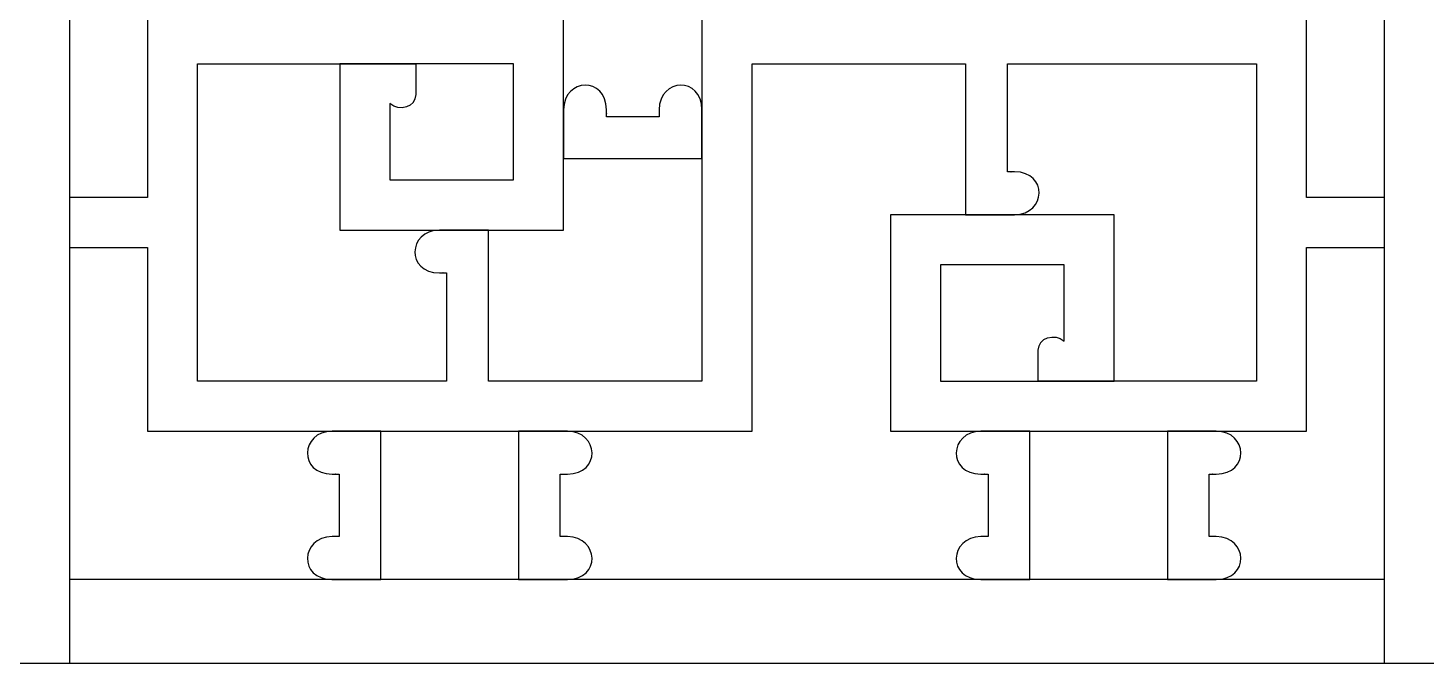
# Model space of a CAD drawing. Header units: centimetres. Extents: x -41.6 to 46.5, y -7.9 to 4.8.
# Drawn here: x -3.77 to 8.71, y -7.92 to -2.26 of the extents above; entities that cross this region are included whole.
import ezdxf

# ---------------------------------------------------------------- set-up
doc = ezdxf.new("R2010")
doc.units = ezdxf.units.CM
doc.header["$MEASUREMENT"] = 0
doc.layers.add('layer 1', color=7, linetype='Continuous')

msp = doc.modelspace()

# ---------------------------------------------------------------- linework, layer by layer
at = {"layer": 'layer 1', "color": 242}
for points, knots in [([(-16.61401, -7.92421), (-16.61401, -7.92421), (-16.61401, 4.84981), (-16.61401, 4.84981), (-16.61401, 4.84981), (-16.61401, 4.84981), (-3.39308, 4.84981), (-3.39308, 4.84981), (-3.39308, 4.84981), (-3.39308, 4.84981), (-3.39308, -7.92421), (-3.39308, -7.92421), (-3.39308, -7.92421), (-3.39308, -7.92421), (-16.61401, -7.92421), (-16.61401, -7.92421)], [0, 0, 0, 0, 0.2, 0.2, 0.2, 0.2, 0.4, 0.4, 0.4, 0.4, 0.6, 0.6, 0.6, 0.6, 1, 1, 1, 1]), ([(-4.13792, -7.92421), (-4.13792, -7.92421), (-4.13792, 4.84981), (-4.13792, 4.84981), (-4.13792, 4.84981), (-4.13792, 4.84981), (9.083, 4.84981), (9.083, 4.84981), (9.083, 4.84981), (9.083, 4.84981), (9.083, -7.92421), (9.083, -7.92421), (9.083, -7.92421), (9.083, -7.92421), (-4.13792, -7.92421), (-4.13792, -7.92421)], [0, 0, 0, 0, 0.2, 0.2, 0.2, 0.2, 0.4, 0.4, 0.4, 0.4, 0.6, 0.6, 0.6, 0.6, 1, 1, 1, 1]), ([(8.33816, -7.92421), (8.33816, -7.92421), (8.33816, 4.84981), (8.33816, 4.84981), (8.33816, 4.84981), (8.33816, 4.84981), (21.55908, 4.84981), (21.55908, 4.84981), (21.55908, 4.84981), (21.55908, 4.84981), (21.55908, -7.92421), (21.55908, -7.92421), (21.55908, -7.92421), (21.55908, -7.92421), (8.33816, -7.92421), (8.33816, -7.92421)], [0, 0, 0, 0, 0.2, 0.2, 0.2, 0.2, 0.4, 0.4, 0.4, 0.4, 0.6, 0.6, 0.6, 0.6, 1, 1, 1, 1]), ([(-3.39308, -3.76983), (-3.39308, -3.76983), (-2.70013, -3.76983), (-2.70013, -3.76983), (-2.70013, -3.76983), (-2.70013, -3.76983), (-2.70013, -2.13118), (-2.70013, -2.13118), (-2.70013, -2.13118), (-2.70013, -2.13118), (-1.99336, -2.13118), (-1.99336, -2.13118), (-1.99336, -2.13118), (-2.29379, -2.12941), (-2.27861, -1.75431), (-1.99321, -1.74834), (-1.99321, -1.74834), (-1.93722, -1.74834), (-1.94038, -1.74834), (-1.92977, -1.74834), (-1.92977, -1.74834), (-1.92977, -1.74834), (-1.92977, -1.32599), (-1.92977, -1.32599), (-1.92977, -1.32599), (-2.00282, -1.32599), (-1.92016, -1.32599), (-1.99321, -1.32599), (-1.99321, -1.32599), (-2.29326, -1.32435), (-2.27869, -0.95049), (-1.99471, -0.94322), (-1.99471, -0.94322), (-1.99471, -0.94322), (-2.70013, -0.94322), (-2.70013, -0.94322), (-2.70013, -0.94322), (-2.70013, -0.94322), (-2.70013, 0.69543), (-2.70013, 0.69543), (-2.70013, 0.69543), (-2.70013, 0.69543), (-3.39308, 0.69543), (-3.39308, 0.69543), (-3.39308, 0.69543), (-3.39308, 0.69543), (-3.39308, -3.76983), (-3.39308, -3.76983)], [0, 0, 0, 0, 0.07692308, 0.07692308, 0.07692308, 0.07692308, 0.15384615, 0.15384615, 0.15384615, 0.15384615, 0.23076923, 0.23076923, 0.23076923, 0.23076923, 0.30769231, 0.30769231, 0.30769231, 0.30769231, 0.38461538, 0.38461538, 0.38461538, 0.38461538, 0.46153846, 0.46153846, 0.46153846, 0.46153846, 0.53846154, 0.53846154, 0.53846154, 0.53846154, 0.61538462, 0.61538462, 0.61538462, 0.61538462, 0.69230769, 0.69230769, 0.69230769, 0.69230769, 0.76923077, 0.76923077, 0.76923077, 0.76923077, 0.84615385, 0.84615385, 0.84615385, 0.84615385, 1, 1, 1, 1]), ([(8.33816, 0.69542), (8.33816, 0.69542), (7.64521, 0.69542), (7.64521, 0.69542), (7.64521, 0.69542), (7.64521, 0.69542), (7.64521, -0.94323), (7.64521, -0.94323), (7.64521, -0.94323), (7.64521, -0.94323), (7.6452, -0.94323), (7.6452, -0.94323), (7.6452, -0.94323), (7.6452, -0.94323), (6.09852, -0.94323), (6.09852, -0.94323), (6.09852, -0.94323), (6.38242, -0.95057), (6.39695, -1.32435), (6.09693, -1.32599), (6.09693, -1.32599), (6.02388, -1.32599), (6.10653, -1.32599), (6.03349, -1.32599), (6.03349, -1.32599), (6.03349, -1.32599), (6.03349, -1.74834), (6.03349, -1.74834), (6.03349, -1.74834), (6.04409, -1.74834), (6.04094, -1.74834), (6.09693, -1.74834), (6.09693, -1.74834), (6.38228, -1.75431), (6.3975, -2.12928), (6.09723, -2.13118), (6.09723, -2.13118), (6.09723, -2.13118), (7.6452, -2.13118), (7.6452, -2.13118), (7.6452, -2.13118), (7.6452, -2.13118), (7.64521, -2.13118), (7.64521, -2.13118), (7.64521, -2.13118), (7.64521, -2.13118), (7.64521, -3.76983), (7.64521, -3.76983), (7.64521, -3.76983), (7.64521, -3.76983), (8.33816, -3.76983), (8.33816, -3.76983), (8.33816, -3.76983), (8.33816, -3.76983), (8.33816, 0.69542), (8.33816, 0.69542)], [0, 0, 0, 0, 0.06666667, 0.06666667, 0.06666667, 0.06666667, 0.13333333, 0.13333333, 0.13333333, 0.13333333, 0.2, 0.2, 0.2, 0.2, 0.26666667, 0.26666667, 0.26666667, 0.26666667, 0.33333333, 0.33333333, 0.33333333, 0.33333333, 0.4, 0.4, 0.4, 0.4, 0.46666667, 0.46666667, 0.46666667, 0.46666667, 0.53333333, 0.53333333, 0.53333333, 0.53333333, 0.6, 0.6, 0.6, 0.6, 0.66666667, 0.66666667, 0.66666667, 0.66666667, 0.73333333, 0.73333333, 0.73333333, 0.73333333, 0.8, 0.8, 0.8, 0.8, 0.86666667, 0.86666667, 0.86666667, 0.86666667, 1, 1, 1, 1]), ([(2.24908, -0.08602), (2.24744, -0.38661), (1.8721, -0.37148), (1.86613, -0.08602), (1.86613, -0.08602), (1.86613, -0.03004), (1.86613, -0.03319), (1.86613, -0.02259), (1.86613, -0.02259), (1.86613, -0.02259), (1.39611, -0.02259), (1.39611, -0.02259), (1.39611, -0.02259), (1.39611, -0.09563), (1.39611, -0.01298), (1.39611, -0.08602), (1.39611, -0.08602), (1.39447, -0.38661), (1.01925, -0.37148), (1.01328, -0.08602), (1.01328, -0.08602), (1.01328, -0.08602), (1.01328, -0.94322), (1.01328, -0.94322), (1.01328, -0.94322), (1.01328, -0.94322), (0.30786, -0.94322), (0.30786, -0.94322), (0.30786, -0.94322), (0.59184, -0.95049), (0.60641, -1.32435), (0.30635, -1.32599), (0.30635, -1.32599), (0.23331, -1.32599), (0.31596, -1.32599), (0.24292, -1.32599), (0.24292, -1.32599), (0.24292, -1.32599), (0.24292, -1.74834), (0.24292, -1.74834), (0.24292, -1.74834), (0.25352, -1.74834), (0.25037, -1.74834), (0.30635, -1.74834), (0.30635, -1.74834), (0.59176, -1.75431), (0.60693, -2.12941), (0.3065, -2.13118), (0.3065, -2.13118), (0.3065, -2.13118), (1.01328, -2.13118), (1.01328, -2.13118), (1.01328, -2.13118), (1.01328, -2.13118), (1.01328, -2.98838), (1.01328, -2.98838), (1.01328, -2.98838), (1.01925, -2.70293), (1.39447, -2.68779), (1.39611, -2.98838), (1.39611, -2.98838), (1.39611, -3.06143), (1.39611, -2.97877), (1.39611, -3.05182), (1.39611, -3.05182), (1.39611, -3.05182), (1.86613, -3.05182), (1.86613, -3.05182), (1.86613, -3.05182), (1.86613, -3.04121), (1.86613, -3.04437), (1.86613, -2.98838), (1.86613, -2.98838), (1.8721, -2.70293), (2.24745, -2.68779), (2.24909, -2.98838), (2.24909, -2.98838), (2.24909, -2.98838), (2.24909, -2.57808), (2.24909, -2.57808), (2.24909, -2.57808), (2.24909, -2.57808), (2.24908, -2.57808), (2.24908, -2.57808), (2.24908, -2.57808), (2.24908, -2.57808), (2.24908, -2.13118), (2.24908, -2.13118), (2.24908, -2.13118), (2.24908, -2.13118), (3.79721, -2.13118), (3.79721, -2.13118), (3.79721, -2.13118), (3.49678, -2.1294), (3.51196, -1.75431), (3.79736, -1.74834), (3.79736, -1.74834), (3.85335, -1.74834), (3.8502, -1.74834), (3.8608, -1.74834), (3.8608, -1.74834), (3.8608, -1.74834), (3.8608, -1.32599), (3.8608, -1.32599), (3.8608, -1.32599), (3.78776, -1.32599), (3.87041, -1.32599), (3.79736, -1.32599), (3.79736, -1.32599), (3.49734, -1.32435), (3.51187, -0.95057), (3.79577, -0.94323), (3.79577, -0.94323), (3.79577, -0.94323), (2.24908, -0.94323), (2.24908, -0.94323), (2.24908, -0.94323), (2.24908, -0.65749), (2.24908, -0.37176), (2.24908, -0.08602)], [0, 0, 0, 0, 0.03225806, 0.03225806, 0.03225806, 0.03225806, 0.06451613, 0.06451613, 0.06451613, 0.06451613, 0.09677419, 0.09677419, 0.09677419, 0.09677419, 0.12903226, 0.12903226, 0.12903226, 0.12903226, 0.16129032, 0.16129032, 0.16129032, 0.16129032, 0.19354839, 0.19354839, 0.19354839, 0.19354839, 0.22580645, 0.22580645, 0.22580645, 0.22580645, 0.25806452, 0.25806452, 0.25806452, 0.25806452, 0.29032258, 0.29032258, 0.29032258, 0.29032258, 0.32258065, 0.32258065, 0.32258065, 0.32258065, 0.35483871, 0.35483871, 0.35483871, 0.35483871, 0.38709677, 0.38709677, 0.38709677, 0.38709677, 0.41935484, 0.41935484, 0.41935484, 0.41935484, 0.4516129, 0.4516129, 0.4516129, 0.4516129, 0.48387097, 0.48387097, 0.48387097, 0.48387097, 0.51612903, 0.51612903, 0.51612903, 0.51612903, 0.5483871, 0.5483871, 0.5483871, 0.5483871, 0.58064516, 0.58064516, 0.58064516, 0.58064516, 0.61290323, 0.61290323, 0.61290323, 0.61290323, 0.64516129, 0.64516129, 0.64516129, 0.64516129, 0.67741935, 0.67741935, 0.67741935, 0.67741935, 0.70967742, 0.70967742, 0.70967742, 0.70967742, 0.74193548, 0.74193548, 0.74193548, 0.74193548, 0.77419355, 0.77419355, 0.77419355, 0.77419355, 0.80645161, 0.80645161, 0.80645161, 0.80645161, 0.83870968, 0.83870968, 0.83870968, 0.83870968, 0.87096774, 0.87096774, 0.87096774, 0.87096774, 0.90322581, 0.90322581, 0.90322581, 0.90322581, 0.93548387, 0.93548387, 0.93548387, 0.93548387, 1, 1, 1, 1]), ([(-0.09268, -4.06167), (-0.09268, -4.06167), (-0.98236, -4.06167), (-0.98236, -4.06167), (-0.98236, -4.06167), (-0.98236, -4.06167), (-0.98236, -2.57809), (-0.98236, -2.57809), (-0.98236, -2.57809), (-0.98236, -2.57809), (-2.25323, -2.57809), (-2.25323, -2.57809), (-2.25323, -2.57809), (-2.25323, -2.57809), (-2.25323, -5.40848), (-2.25323, -5.40848), (-2.25323, -5.40848), (-2.25323, -5.40848), (-0.02915, -5.40848), (-0.02915, -5.40848), (-0.02915, -5.40848), (-0.02915, -5.40848), (-0.02915, -4.4445), (-0.02915, -4.4445), (-0.02915, -4.4445), (-0.10219, -4.4445), (-0.01954, -4.4445), (-0.09259, -4.4445), (-0.09259, -4.4445), (-0.39315, -4.44286), (-0.37804, -4.06771), (-0.09268, -4.06167)], [0, 0, 0, 0, 0.11111111, 0.11111111, 0.11111111, 0.11111111, 0.22222222, 0.22222222, 0.22222222, 0.22222222, 0.33333333, 0.33333333, 0.33333333, 0.33333333, 0.44444444, 0.44444444, 0.44444444, 0.44444444, 0.55555556, 0.55555556, 0.55555556, 0.55555556, 0.66666667, 0.66666667, 0.66666667, 0.66666667, 0.77777778, 0.77777778, 0.77777778, 0.77777778, 1, 1, 1, 1]), ([(-0.3056, -2.57809), (-0.3056, -2.57809), (-0.98236, -2.57809), (-0.98236, -2.57809), (-0.98236, -2.57809), (-0.98236, -2.57809), (-0.3056, -2.57809), (-0.3056, -2.57809)], [0, 0, 0, 0, 0.33333333, 0.33333333, 0.33333333, 0.33333333, 1, 1, 1, 1]), ([(-0.53546, -2.93341), (-0.45197, -3.00924), (-0.3047, -2.96495), (-0.3056, -2.85213), (-0.3056, -2.85213), (-0.3056, -2.76078), (-0.3056, -2.66943), (-0.3056, -2.57809), (-0.3056, -2.57809), (-0.3056, -2.57809), (0.56637, -2.57809), (0.56637, -2.57809), (0.56637, -2.57809), (0.56637, -2.57809), (0.56637, -3.61476), (0.56637, -3.61476), (0.56637, -3.61476), (0.56637, -3.61476), (-0.53546, -3.61476), (-0.53546, -3.61476), (-0.53546, -3.61476), (-0.53546, -3.61476), (-0.53546, -2.93341), (-0.53546, -2.93341)], [0, 0, 0, 0, 0.14285714, 0.14285714, 0.14285714, 0.14285714, 0.28571429, 0.28571429, 0.28571429, 0.28571429, 0.42857143, 0.42857143, 0.42857143, 0.42857143, 0.57142857, 0.57142857, 0.57142857, 0.57142857, 0.71428571, 0.71428571, 0.71428571, 0.71428571, 1, 1, 1, 1]), ([(4.73812, -7.17937), (4.43768, -7.1776), (4.45286, -6.80251), (4.73827, -6.79654), (4.73827, -6.79654), (4.79425, -6.79654), (4.7911, -6.79654), (4.8017, -6.79654), (4.8017, -6.79654), (4.8017, -6.79654), (4.8017, -6.23822), (4.8017, -6.23822), (4.8017, -6.23822), (4.72866, -6.23822), (4.81132, -6.23822), (4.73827, -6.23822), (4.73827, -6.23822), (4.43768, -6.23658), (4.45282, -5.86136), (4.73827, -5.85539), (4.73827, -5.85539), (4.73827, -5.85539), (3.9318, -5.85538), (3.9318, -5.85538), (3.9318, -5.85538), (3.9318, -5.21191), (3.9318, -4.56841), (3.9318, -3.9249), (3.9318, -3.9249), (3.9318, -3.9249), (4.60181, -3.9249), (4.60181, -3.9249), (4.60181, -3.9249), (4.60181, -3.9249), (4.60181, -2.57808), (4.60181, -2.57808), (4.60181, -2.57808), (4.60181, -2.57808), (2.696, -2.57808), (2.696, -2.57808), (2.696, -2.57808), (2.696, -2.57808), (2.696, -5.85539), (2.696, -5.85539), (2.696, -5.85539), (2.696, -5.85539), (1.04817, -5.85539), (1.04817, -5.85539), (1.04817, -5.85539), (1.33362, -5.86136), (1.34876, -6.23658), (1.04817, -6.23822), (1.04817, -6.23822), (0.97512, -6.23822), (1.05778, -6.23822), (0.98473, -6.23822), (0.98473, -6.23822), (0.98473, -6.23822), (0.98473, -6.79654), (0.98473, -6.79654), (0.98473, -6.79654), (0.99534, -6.79654), (0.99218, -6.79654), (1.04817, -6.79654), (1.04817, -6.79654), (1.33357, -6.80251), (1.34875, -7.1776), (1.04832, -7.17937), (1.04832, -7.17937), (1.04832, -7.17937), (4.73812, -7.17937), (4.73812, -7.17937)], [0, 0, 0, 0, 0.05263158, 0.05263158, 0.05263158, 0.05263158, 0.10526316, 0.10526316, 0.10526316, 0.10526316, 0.15789474, 0.15789474, 0.15789474, 0.15789474, 0.21052632, 0.21052632, 0.21052632, 0.21052632, 0.26315789, 0.26315789, 0.26315789, 0.26315789, 0.31578947, 0.31578947, 0.31578947, 0.31578947, 0.36842105, 0.36842105, 0.36842105, 0.36842105, 0.42105263, 0.42105263, 0.42105263, 0.42105263, 0.47368421, 0.47368421, 0.47368421, 0.47368421, 0.52631579, 0.52631579, 0.52631579, 0.52631579, 0.57894737, 0.57894737, 0.57894737, 0.57894737, 0.63157895, 0.63157895, 0.63157895, 0.63157895, 0.68421053, 0.68421053, 0.68421053, 0.68421053, 0.73684211, 0.73684211, 0.73684211, 0.73684211, 0.78947368, 0.78947368, 0.78947368, 0.78947368, 0.84210526, 0.84210526, 0.84210526, 0.84210526, 0.89473684, 0.89473684, 0.89473684, 0.89473684, 1, 1, 1, 1]), ([(5.03775, -3.9249), (5.03775, -3.9249), (5.92744, -3.9249), (5.92744, -3.9249), (5.92744, -3.9249), (5.92744, -3.9249), (5.92744, -5.40848), (5.92744, -5.40848), (5.92744, -5.40848), (5.92744, -5.40848), (7.1983, -5.40848), (7.1983, -5.40848), (7.1983, -5.40848), (7.1983, -5.40848), (7.1983, -2.57808), (7.1983, -2.57808), (7.1983, -2.57808), (7.1983, -2.57808), (4.97423, -2.57808), (4.97423, -2.57808), (4.97423, -2.57808), (4.97423, -2.57808), (4.97423, -3.54206), (4.97423, -3.54206), (4.97423, -3.54206), (5.04727, -3.54206), (4.96461, -3.54206), (5.03766, -3.54206), (5.03766, -3.54206), (5.33822, -3.5437), (5.32312, -3.91885), (5.03775, -3.9249)], [0, 0, 0, 0, 0.11111111, 0.11111111, 0.11111111, 0.11111111, 0.22222222, 0.22222222, 0.22222222, 0.22222222, 0.33333333, 0.33333333, 0.33333333, 0.33333333, 0.44444444, 0.44444444, 0.44444444, 0.44444444, 0.55555556, 0.55555556, 0.55555556, 0.55555556, 0.66666667, 0.66666667, 0.66666667, 0.66666667, 0.77777778, 0.77777778, 0.77777778, 0.77777778, 1, 1, 1, 1]), ([(1.01328, -2.98838), (1.01328, -2.98838), (1.01328, -3.42424), (1.01328, -3.42424), (1.01328, -3.42424), (1.01328, -3.42424), (1.01328, -2.98838), (1.01328, -2.98838)], [0, 0, 0, 0, 0.33333333, 0.33333333, 0.33333333, 0.33333333, 1, 1, 1, 1]), ([(2.24909, -2.98838), (2.24909, -2.98838), (2.24909, -3.42424), (2.24909, -3.42424), (2.24909, -3.42424), (2.24909, -3.42424), (2.24909, -2.98838), (2.24909, -2.98838)], [0, 0, 0, 0, 0.33333333, 0.33333333, 0.33333333, 0.33333333, 1, 1, 1, 1]), ([(2.24909, -3.42424), (2.24909, -3.42424), (1.01328, -3.42424), (1.01328, -3.42424), (1.01328, -3.42424), (1.01328, -3.42424), (1.01328, -4.06167), (1.01328, -4.06167), (1.01328, -4.06167), (1.01328, -4.06167), (0.34327, -4.06167), (0.34327, -4.06167), (0.34327, -4.06167), (0.34327, -4.06167), (0.34327, -5.40848), (0.34327, -5.40848), (0.34327, -5.40848), (0.34327, -5.40848), (2.24909, -5.40848), (2.24909, -5.40848), (2.24909, -5.40848), (2.24909, -5.40848), (2.24909, -3.42424), (2.24909, -3.42424)], [0, 0, 0, 0, 0.14285714, 0.14285714, 0.14285714, 0.14285714, 0.28571429, 0.28571429, 0.28571429, 0.28571429, 0.42857143, 0.42857143, 0.42857143, 0.42857143, 0.57142857, 0.57142857, 0.57142857, 0.57142857, 0.71428571, 0.71428571, 0.71428571, 0.71428571, 1, 1, 1, 1]), ([(4.60181, -3.9249), (4.60181, -3.9249), (5.03775, -3.9249), (5.03775, -3.9249), (5.03775, -3.9249), (5.03775, -3.9249), (4.60181, -3.9249), (4.60181, -3.9249)], [0, 0, 0, 0, 0.33333333, 0.33333333, 0.33333333, 0.33333333, 1, 1, 1, 1]), ([(0.34327, -4.06167), (0.34327, -4.06167), (-0.09268, -4.06167), (-0.09268, -4.06167), (-0.09268, -4.06167), (-0.09268, -4.06167), (0.34327, -4.06167), (0.34327, -4.06167)], [0, 0, 0, 0, 0.33333333, 0.33333333, 0.33333333, 0.33333333, 1, 1, 1, 1]), ([(-1.05245, -7.17937), (-1.35288, -7.1776), (-1.3377, -6.80251), (-1.0523, -6.79654), (-1.0523, -6.79654), (-0.99631, -6.79654), (-0.99947, -6.79654), (-0.98886, -6.79654), (-0.98886, -6.79654), (-0.98886, -6.79654), (-0.98886, -6.23822), (-0.98886, -6.23822), (-0.98886, -6.23822), (-1.06191, -6.23822), (-0.97925, -6.23822), (-1.0523, -6.23822), (-1.0523, -6.23822), (-1.35289, -6.23658), (-1.33775, -5.86136), (-1.0523, -5.85539), (-1.0523, -5.85539), (-1.0523, -5.85539), (-2.70013, -5.85539), (-2.70013, -5.85539), (-2.70013, -5.85539), (-2.70013, -5.85539), (-2.70013, -4.21674), (-2.70013, -4.21674), (-2.70013, -4.21674), (-2.70013, -4.21674), (-3.39308, -4.21674), (-3.39308, -4.21674), (-3.39308, -4.21674), (-3.39308, -4.21674), (-3.39308, -7.17937), (-3.39308, -7.17937), (-3.39308, -7.17937), (-3.39308, -7.17937), (-1.05245, -7.17937), (-1.05245, -7.17937)], [0, 0, 0, 0, 0.09090909, 0.09090909, 0.09090909, 0.09090909, 0.18181818, 0.18181818, 0.18181818, 0.18181818, 0.27272727, 0.27272727, 0.27272727, 0.27272727, 0.36363636, 0.36363636, 0.36363636, 0.36363636, 0.45454545, 0.45454545, 0.45454545, 0.45454545, 0.54545455, 0.54545455, 0.54545455, 0.54545455, 0.63636364, 0.63636364, 0.63636364, 0.63636364, 0.72727273, 0.72727273, 0.72727273, 0.72727273, 0.81818182, 0.81818182, 0.81818182, 0.81818182, 1, 1, 1, 1]), ([(8.33816, -4.21673), (8.33816, -4.21673), (7.64521, -4.21673), (7.64521, -4.21673), (7.64521, -4.21673), (7.64521, -4.21673), (7.64521, -5.85538), (7.64521, -5.85538), (7.64521, -5.85538), (7.64521, -5.85538), (6.83878, -5.85538), (6.83878, -5.85538), (6.83878, -5.85538), (7.12423, -5.86135), (7.13933, -6.23658), (6.83873, -6.23822), (6.83873, -6.23822), (6.76569, -6.23822), (6.84834, -6.23822), (6.7753, -6.23822), (6.7753, -6.23822), (6.7753, -6.23822), (6.7753, -6.79654), (6.7753, -6.79654), (6.7753, -6.79654), (6.7859, -6.79654), (6.78275, -6.79654), (6.83873, -6.79654), (6.83873, -6.79654), (7.12414, -6.80251), (7.13932, -7.1776), (6.83889, -7.17937), (6.83889, -7.17937), (6.83889, -7.17937), (8.33816, -7.17937), (8.33816, -7.17937), (8.33816, -7.17937), (8.33816, -7.17937), (8.33816, -4.21673), (8.33816, -4.21673)], [0, 0, 0, 0, 0.09090909, 0.09090909, 0.09090909, 0.09090909, 0.18181818, 0.18181818, 0.18181818, 0.18181818, 0.27272727, 0.27272727, 0.27272727, 0.27272727, 0.36363636, 0.36363636, 0.36363636, 0.36363636, 0.45454545, 0.45454545, 0.45454545, 0.45454545, 0.54545455, 0.54545455, 0.54545455, 0.54545455, 0.63636364, 0.63636364, 0.63636364, 0.63636364, 0.72727273, 0.72727273, 0.72727273, 0.72727273, 0.81818182, 0.81818182, 0.81818182, 0.81818182, 1, 1, 1, 1]), ([(5.48053, -5.05315), (5.39705, -4.97733), (5.24978, -5.02161), (5.25068, -5.13444), (5.25068, -5.13444), (5.25068, -5.22579), (5.25068, -5.31713), (5.25068, -5.40848), (5.25068, -5.40848), (5.25068, -5.40848), (4.3787, -5.40848), (4.3787, -5.40848), (4.3787, -5.40848), (4.3787, -5.40848), (4.3787, -4.3718), (4.3787, -4.3718), (4.3787, -4.3718), (4.3787, -4.3718), (5.48053, -4.3718), (5.48053, -4.3718), (5.48053, -4.3718), (5.48053, -4.3718), (5.48053, -5.05315), (5.48053, -5.05315)], [0, 0, 0, 0, 0.14285714, 0.14285714, 0.14285714, 0.14285714, 0.28571429, 0.28571429, 0.28571429, 0.28571429, 0.42857143, 0.42857143, 0.42857143, 0.42857143, 0.57142857, 0.57142857, 0.57142857, 0.57142857, 0.71428571, 0.71428571, 0.71428571, 0.71428571, 1, 1, 1, 1]), ([(5.92744, -5.40848), (5.92744, -5.40848), (5.25068, -5.40848), (5.25068, -5.40848), (5.25068, -5.40848), (5.25068, -5.40848), (5.92744, -5.40848), (5.92744, -5.40848)], [0, 0, 0, 0, 0.33333333, 0.33333333, 0.33333333, 0.33333333, 1, 1, 1, 1]), ([(-0.61644, -5.85539), (-0.61644, -5.85539), (-1.0523, -5.85539), (-1.0523, -5.85539), (-1.0523, -5.85539), (-1.0523, -5.85539), (-0.61644, -5.85539), (-0.61644, -5.85539)], [0, 0, 0, 0, 0.33333333, 0.33333333, 0.33333333, 0.33333333, 1, 1, 1, 1]), ([(0.61231, -7.17937), (0.61231, -7.17937), (0.61231, -5.85539), (0.61231, -5.85539), (0.61231, -5.85539), (0.61231, -5.85539), (-0.61644, -5.85539), (-0.61644, -5.85539), (-0.61644, -5.85539), (-0.61644, -5.85539), (-0.61644, -7.17937), (-0.61644, -7.17937), (-0.61644, -7.17937), (-0.61644, -7.17937), (0.61231, -7.17937), (0.61231, -7.17937)], [0, 0, 0, 0, 0.2, 0.2, 0.2, 0.2, 0.4, 0.4, 0.4, 0.4, 0.6, 0.6, 0.6, 0.6, 1, 1, 1, 1]), ([(1.04817, -5.85539), (1.04817, -5.85539), (0.61231, -5.85539), (0.61231, -5.85539), (0.61231, -5.85539), (0.61231, -5.85539), (1.04817, -5.85539), (1.04817, -5.85539)], [0, 0, 0, 0, 0.33333333, 0.33333333, 0.33333333, 0.33333333, 1, 1, 1, 1]), ([(5.17412, -5.85539), (5.17412, -5.85539), (4.73827, -5.85539), (4.73827, -5.85539), (4.73827, -5.85539), (4.73827, -5.85539), (5.17412, -5.85539), (5.17412, -5.85539)], [0, 0, 0, 0, 0.33333333, 0.33333333, 0.33333333, 0.33333333, 1, 1, 1, 1]), ([(6.40288, -7.17937), (6.40288, -7.17937), (6.40288, -5.85539), (6.40288, -5.85539), (6.40288, -5.85539), (6.40288, -5.85539), (5.17412, -5.85539), (5.17412, -5.85539), (5.17412, -5.85539), (5.17412, -5.85539), (5.17412, -7.17937), (5.17412, -7.17937), (5.17412, -7.17937), (5.17412, -7.17937), (6.40288, -7.17937), (6.40288, -7.17937)], [0, 0, 0, 0, 0.2, 0.2, 0.2, 0.2, 0.4, 0.4, 0.4, 0.4, 0.6, 0.6, 0.6, 0.6, 1, 1, 1, 1]), ([(6.40288, -5.85539), (6.40288, -5.85539), (6.83878, -5.85538), (6.83878, -5.85538), (6.83878, -5.85538), (6.83878, -5.85538), (6.40288, -5.85539), (6.40288, -5.85539)], [0, 0, 0, 0, 0.33333333, 0.33333333, 0.33333333, 0.33333333, 1, 1, 1, 1]), ([(-0.61644, -7.17937), (-0.61644, -7.17937), (-1.05245, -7.17937), (-1.05245, -7.17937), (-1.05245, -7.17937), (-1.05245, -7.17937), (-0.61644, -7.17937), (-0.61644, -7.17937)], [0, 0, 0, 0, 0.33333333, 0.33333333, 0.33333333, 0.33333333, 1, 1, 1, 1]), ([(1.04832, -7.17937), (1.04832, -7.17937), (0.61231, -7.17937), (0.61231, -7.17937), (0.61231, -7.17937), (0.61231, -7.17937), (1.04832, -7.17937), (1.04832, -7.17937)], [0, 0, 0, 0, 0.33333333, 0.33333333, 0.33333333, 0.33333333, 1, 1, 1, 1]), ([(5.17412, -7.17937), (5.17412, -7.17937), (4.73812, -7.17937), (4.73812, -7.17937), (4.73812, -7.17937), (4.73812, -7.17937), (5.17412, -7.17937), (5.17412, -7.17937)], [0, 0, 0, 0, 0.33333333, 0.33333333, 0.33333333, 0.33333333, 1, 1, 1, 1]), ([(6.40288, -7.17937), (6.40288, -7.17937), (6.83889, -7.17937), (6.83889, -7.17937), (6.83889, -7.17937), (6.83889, -7.17937), (6.40288, -7.17937), (6.40288, -7.17937)], [0, 0, 0, 0, 0.33333333, 0.33333333, 0.33333333, 0.33333333, 1, 1, 1, 1])]:
    msp.add_open_spline(points, degree=3, knots=knots, dxfattribs=at)
at = {"layer": 'layer 1', "color": 242, "lineweight": 9}
for points, knots in [([(-16.61401, -7.92421), (-16.61401, -7.92421), (-16.61401, 4.84981), (-16.61401, 4.84981), (-16.61401, 4.84981), (-16.61401, 4.84981), (-3.39308, 4.84981), (-3.39308, 4.84981), (-3.39308, 4.84981), (-3.39308, 4.84981), (-3.39308, -7.92421), (-3.39308, -7.92421), (-3.39308, -7.92421), (-3.39308, -7.92421), (-16.61401, -7.92421), (-16.61401, -7.92421)], [0, 0, 0, 0, 0.2, 0.2, 0.2, 0.2, 0.4, 0.4, 0.4, 0.4, 0.6, 0.6, 0.6, 0.6, 1, 1, 1, 1]), ([(-4.13792, -7.92421), (-4.13792, -7.92421), (-4.13792, 4.84981), (-4.13792, 4.84981), (-4.13792, 4.84981), (-4.13792, 4.84981), (9.083, 4.84981), (9.083, 4.84981), (9.083, 4.84981), (9.083, 4.84981), (9.083, -7.92421), (9.083, -7.92421), (9.083, -7.92421), (9.083, -7.92421), (-4.13792, -7.92421), (-4.13792, -7.92421)], [0, 0, 0, 0, 0.2, 0.2, 0.2, 0.2, 0.4, 0.4, 0.4, 0.4, 0.6, 0.6, 0.6, 0.6, 1, 1, 1, 1]), ([(8.33816, -7.92421), (8.33816, -7.92421), (8.33816, 4.84981), (8.33816, 4.84981), (8.33816, 4.84981), (8.33816, 4.84981), (21.55908, 4.84981), (21.55908, 4.84981), (21.55908, 4.84981), (21.55908, 4.84981), (21.55908, -7.92421), (21.55908, -7.92421), (21.55908, -7.92421), (21.55908, -7.92421), (8.33816, -7.92421), (8.33816, -7.92421)], [0, 0, 0, 0, 0.2, 0.2, 0.2, 0.2, 0.4, 0.4, 0.4, 0.4, 0.6, 0.6, 0.6, 0.6, 1, 1, 1, 1]), ([(-3.39308, -3.76983), (-3.39308, -3.76983), (-2.70013, -3.76983), (-2.70013, -3.76983), (-2.70013, -3.76983), (-2.70013, -3.76983), (-2.70013, -2.13118), (-2.70013, -2.13118), (-2.70013, -2.13118), (-2.70013, -2.13118), (-1.99336, -2.13118), (-1.99336, -2.13118), (-1.99336, -2.13118), (-2.29379, -2.12941), (-2.27861, -1.75431), (-1.99321, -1.74834), (-1.99321, -1.74834), (-1.93722, -1.74834), (-1.94038, -1.74834), (-1.92977, -1.74834), (-1.92977, -1.74834), (-1.92977, -1.74834), (-1.92977, -1.32599), (-1.92977, -1.32599), (-1.92977, -1.32599), (-2.00282, -1.32599), (-1.92016, -1.32599), (-1.99321, -1.32599), (-1.99321, -1.32599), (-2.29326, -1.32435), (-2.27869, -0.95049), (-1.99471, -0.94322), (-1.99471, -0.94322), (-1.99471, -0.94322), (-2.70013, -0.94322), (-2.70013, -0.94322), (-2.70013, -0.94322), (-2.70013, -0.94322), (-2.70013, 0.69543), (-2.70013, 0.69543), (-2.70013, 0.69543), (-2.70013, 0.69543), (-3.39308, 0.69543), (-3.39308, 0.69543), (-3.39308, 0.69543), (-3.39308, 0.69543), (-3.39308, -3.76983), (-3.39308, -3.76983)], [0, 0, 0, 0, 0.07692308, 0.07692308, 0.07692308, 0.07692308, 0.15384615, 0.15384615, 0.15384615, 0.15384615, 0.23076923, 0.23076923, 0.23076923, 0.23076923, 0.30769231, 0.30769231, 0.30769231, 0.30769231, 0.38461538, 0.38461538, 0.38461538, 0.38461538, 0.46153846, 0.46153846, 0.46153846, 0.46153846, 0.53846154, 0.53846154, 0.53846154, 0.53846154, 0.61538462, 0.61538462, 0.61538462, 0.61538462, 0.69230769, 0.69230769, 0.69230769, 0.69230769, 0.76923077, 0.76923077, 0.76923077, 0.76923077, 0.84615385, 0.84615385, 0.84615385, 0.84615385, 1, 1, 1, 1]), ([(8.33816, 0.69542), (8.33816, 0.69542), (7.64521, 0.69542), (7.64521, 0.69542), (7.64521, 0.69542), (7.64521, 0.69542), (7.64521, -0.94323), (7.64521, -0.94323), (7.64521, -0.94323), (7.64521, -0.94323), (7.6452, -0.94323), (7.6452, -0.94323), (7.6452, -0.94323), (7.6452, -0.94323), (6.09852, -0.94323), (6.09852, -0.94323), (6.09852, -0.94323), (6.38242, -0.95057), (6.39695, -1.32435), (6.09693, -1.32599), (6.09693, -1.32599), (6.02388, -1.32599), (6.10653, -1.32599), (6.03349, -1.32599), (6.03349, -1.32599), (6.03349, -1.32599), (6.03349, -1.74834), (6.03349, -1.74834), (6.03349, -1.74834), (6.04409, -1.74834), (6.04094, -1.74834), (6.09693, -1.74834), (6.09693, -1.74834), (6.38228, -1.75431), (6.3975, -2.12928), (6.09723, -2.13118), (6.09723, -2.13118), (6.09723, -2.13118), (7.6452, -2.13118), (7.6452, -2.13118), (7.6452, -2.13118), (7.6452, -2.13118), (7.64521, -2.13118), (7.64521, -2.13118), (7.64521, -2.13118), (7.64521, -2.13118), (7.64521, -3.76983), (7.64521, -3.76983), (7.64521, -3.76983), (7.64521, -3.76983), (8.33816, -3.76983), (8.33816, -3.76983), (8.33816, -3.76983), (8.33816, -3.76983), (8.33816, 0.69542), (8.33816, 0.69542)], [0, 0, 0, 0, 0.06666667, 0.06666667, 0.06666667, 0.06666667, 0.13333333, 0.13333333, 0.13333333, 0.13333333, 0.2, 0.2, 0.2, 0.2, 0.26666667, 0.26666667, 0.26666667, 0.26666667, 0.33333333, 0.33333333, 0.33333333, 0.33333333, 0.4, 0.4, 0.4, 0.4, 0.46666667, 0.46666667, 0.46666667, 0.46666667, 0.53333333, 0.53333333, 0.53333333, 0.53333333, 0.6, 0.6, 0.6, 0.6, 0.66666667, 0.66666667, 0.66666667, 0.66666667, 0.73333333, 0.73333333, 0.73333333, 0.73333333, 0.8, 0.8, 0.8, 0.8, 0.86666667, 0.86666667, 0.86666667, 0.86666667, 1, 1, 1, 1]), ([(2.24908, -0.08602), (2.24744, -0.38661), (1.8721, -0.37148), (1.86613, -0.08602), (1.86613, -0.08602), (1.86613, -0.03004), (1.86613, -0.03319), (1.86613, -0.02259), (1.86613, -0.02259), (1.86613, -0.02259), (1.39611, -0.02259), (1.39611, -0.02259), (1.39611, -0.02259), (1.39611, -0.09563), (1.39611, -0.01298), (1.39611, -0.08602), (1.39611, -0.08602), (1.39447, -0.38661), (1.01925, -0.37148), (1.01328, -0.08602), (1.01328, -0.08602), (1.01328, -0.08602), (1.01328, -0.94322), (1.01328, -0.94322), (1.01328, -0.94322), (1.01328, -0.94322), (0.30786, -0.94322), (0.30786, -0.94322), (0.30786, -0.94322), (0.59184, -0.95049), (0.60641, -1.32435), (0.30635, -1.32599), (0.30635, -1.32599), (0.23331, -1.32599), (0.31596, -1.32599), (0.24292, -1.32599), (0.24292, -1.32599), (0.24292, -1.32599), (0.24292, -1.74834), (0.24292, -1.74834), (0.24292, -1.74834), (0.25352, -1.74834), (0.25037, -1.74834), (0.30635, -1.74834), (0.30635, -1.74834), (0.59176, -1.75431), (0.60693, -2.12941), (0.3065, -2.13118), (0.3065, -2.13118), (0.3065, -2.13118), (1.01328, -2.13118), (1.01328, -2.13118), (1.01328, -2.13118), (1.01328, -2.13118), (1.01328, -2.98838), (1.01328, -2.98838), (1.01328, -2.98838), (1.01925, -2.70293), (1.39447, -2.68779), (1.39611, -2.98838), (1.39611, -2.98838), (1.39611, -3.06143), (1.39611, -2.97877), (1.39611, -3.05182), (1.39611, -3.05182), (1.39611, -3.05182), (1.86613, -3.05182), (1.86613, -3.05182), (1.86613, -3.05182), (1.86613, -3.04121), (1.86613, -3.04437), (1.86613, -2.98838), (1.86613, -2.98838), (1.8721, -2.70293), (2.24745, -2.68779), (2.24909, -2.98838), (2.24909, -2.98838), (2.24909, -2.98838), (2.24909, -2.57808), (2.24909, -2.57808), (2.24909, -2.57808), (2.24909, -2.57808), (2.24908, -2.57808), (2.24908, -2.57808), (2.24908, -2.57808), (2.24908, -2.57808), (2.24908, -2.13118), (2.24908, -2.13118), (2.24908, -2.13118), (2.24908, -2.13118), (3.79721, -2.13118), (3.79721, -2.13118), (3.79721, -2.13118), (3.49678, -2.1294), (3.51196, -1.75431), (3.79736, -1.74834), (3.79736, -1.74834), (3.85335, -1.74834), (3.8502, -1.74834), (3.8608, -1.74834), (3.8608, -1.74834), (3.8608, -1.74834), (3.8608, -1.32599), (3.8608, -1.32599), (3.8608, -1.32599), (3.78776, -1.32599), (3.87041, -1.32599), (3.79736, -1.32599), (3.79736, -1.32599), (3.49734, -1.32435), (3.51187, -0.95057), (3.79577, -0.94323), (3.79577, -0.94323), (3.79577, -0.94323), (2.24908, -0.94323), (2.24908, -0.94323), (2.24908, -0.94323), (2.24908, -0.65749), (2.24908, -0.37176), (2.24908, -0.08602)], [0, 0, 0, 0, 0.03225806, 0.03225806, 0.03225806, 0.03225806, 0.06451613, 0.06451613, 0.06451613, 0.06451613, 0.09677419, 0.09677419, 0.09677419, 0.09677419, 0.12903226, 0.12903226, 0.12903226, 0.12903226, 0.16129032, 0.16129032, 0.16129032, 0.16129032, 0.19354839, 0.19354839, 0.19354839, 0.19354839, 0.22580645, 0.22580645, 0.22580645, 0.22580645, 0.25806452, 0.25806452, 0.25806452, 0.25806452, 0.29032258, 0.29032258, 0.29032258, 0.29032258, 0.32258065, 0.32258065, 0.32258065, 0.32258065, 0.35483871, 0.35483871, 0.35483871, 0.35483871, 0.38709677, 0.38709677, 0.38709677, 0.38709677, 0.41935484, 0.41935484, 0.41935484, 0.41935484, 0.4516129, 0.4516129, 0.4516129, 0.4516129, 0.48387097, 0.48387097, 0.48387097, 0.48387097, 0.51612903, 0.51612903, 0.51612903, 0.51612903, 0.5483871, 0.5483871, 0.5483871, 0.5483871, 0.58064516, 0.58064516, 0.58064516, 0.58064516, 0.61290323, 0.61290323, 0.61290323, 0.61290323, 0.64516129, 0.64516129, 0.64516129, 0.64516129, 0.67741935, 0.67741935, 0.67741935, 0.67741935, 0.70967742, 0.70967742, 0.70967742, 0.70967742, 0.74193548, 0.74193548, 0.74193548, 0.74193548, 0.77419355, 0.77419355, 0.77419355, 0.77419355, 0.80645161, 0.80645161, 0.80645161, 0.80645161, 0.83870968, 0.83870968, 0.83870968, 0.83870968, 0.87096774, 0.87096774, 0.87096774, 0.87096774, 0.90322581, 0.90322581, 0.90322581, 0.90322581, 0.93548387, 0.93548387, 0.93548387, 0.93548387, 1, 1, 1, 1]), ([(-0.09268, -4.06167), (-0.09268, -4.06167), (-0.98236, -4.06167), (-0.98236, -4.06167), (-0.98236, -4.06167), (-0.98236, -4.06167), (-0.98236, -2.57809), (-0.98236, -2.57809), (-0.98236, -2.57809), (-0.98236, -2.57809), (-2.25323, -2.57809), (-2.25323, -2.57809), (-2.25323, -2.57809), (-2.25323, -2.57809), (-2.25323, -5.40848), (-2.25323, -5.40848), (-2.25323, -5.40848), (-2.25323, -5.40848), (-0.02915, -5.40848), (-0.02915, -5.40848), (-0.02915, -5.40848), (-0.02915, -5.40848), (-0.02915, -4.4445), (-0.02915, -4.4445), (-0.02915, -4.4445), (-0.10219, -4.4445), (-0.01954, -4.4445), (-0.09259, -4.4445), (-0.09259, -4.4445), (-0.39315, -4.44286), (-0.37804, -4.06771), (-0.09268, -4.06167)], [0, 0, 0, 0, 0.11111111, 0.11111111, 0.11111111, 0.11111111, 0.22222222, 0.22222222, 0.22222222, 0.22222222, 0.33333333, 0.33333333, 0.33333333, 0.33333333, 0.44444444, 0.44444444, 0.44444444, 0.44444444, 0.55555556, 0.55555556, 0.55555556, 0.55555556, 0.66666667, 0.66666667, 0.66666667, 0.66666667, 0.77777778, 0.77777778, 0.77777778, 0.77777778, 1, 1, 1, 1]), ([(-0.53546, -2.93341), (-0.45197, -3.00924), (-0.3047, -2.96495), (-0.3056, -2.85213), (-0.3056, -2.85213), (-0.3056, -2.76078), (-0.3056, -2.66943), (-0.3056, -2.57809), (-0.3056, -2.57809), (-0.3056, -2.57809), (0.56637, -2.57809), (0.56637, -2.57809), (0.56637, -2.57809), (0.56637, -2.57809), (0.56637, -3.61476), (0.56637, -3.61476), (0.56637, -3.61476), (0.56637, -3.61476), (-0.53546, -3.61476), (-0.53546, -3.61476), (-0.53546, -3.61476), (-0.53546, -3.61476), (-0.53546, -2.93341), (-0.53546, -2.93341)], [0, 0, 0, 0, 0.14285714, 0.14285714, 0.14285714, 0.14285714, 0.28571429, 0.28571429, 0.28571429, 0.28571429, 0.42857143, 0.42857143, 0.42857143, 0.42857143, 0.57142857, 0.57142857, 0.57142857, 0.57142857, 0.71428571, 0.71428571, 0.71428571, 0.71428571, 1, 1, 1, 1]), ([(4.73812, -7.17937), (4.43768, -7.1776), (4.45286, -6.80251), (4.73827, -6.79654), (4.73827, -6.79654), (4.79425, -6.79654), (4.7911, -6.79654), (4.8017, -6.79654), (4.8017, -6.79654), (4.8017, -6.79654), (4.8017, -6.23822), (4.8017, -6.23822), (4.8017, -6.23822), (4.72866, -6.23822), (4.81132, -6.23822), (4.73827, -6.23822), (4.73827, -6.23822), (4.43768, -6.23658), (4.45282, -5.86136), (4.73827, -5.85539), (4.73827, -5.85539), (4.73827, -5.85539), (3.9318, -5.85538), (3.9318, -5.85538), (3.9318, -5.85538), (3.9318, -5.21191), (3.9318, -4.56841), (3.9318, -3.9249), (3.9318, -3.9249), (3.9318, -3.9249), (4.60181, -3.9249), (4.60181, -3.9249), (4.60181, -3.9249), (4.60181, -3.9249), (4.60181, -2.57808), (4.60181, -2.57808), (4.60181, -2.57808), (4.60181, -2.57808), (2.696, -2.57808), (2.696, -2.57808), (2.696, -2.57808), (2.696, -2.57808), (2.696, -5.85539), (2.696, -5.85539), (2.696, -5.85539), (2.696, -5.85539), (1.04817, -5.85539), (1.04817, -5.85539), (1.04817, -5.85539), (1.33362, -5.86136), (1.34876, -6.23658), (1.04817, -6.23822), (1.04817, -6.23822), (0.97512, -6.23822), (1.05778, -6.23822), (0.98473, -6.23822), (0.98473, -6.23822), (0.98473, -6.23822), (0.98473, -6.79654), (0.98473, -6.79654), (0.98473, -6.79654), (0.99534, -6.79654), (0.99218, -6.79654), (1.04817, -6.79654), (1.04817, -6.79654), (1.33357, -6.80251), (1.34875, -7.1776), (1.04832, -7.17937), (1.04832, -7.17937), (1.04832, -7.17937), (4.73812, -7.17937), (4.73812, -7.17937)], [0, 0, 0, 0, 0.05263158, 0.05263158, 0.05263158, 0.05263158, 0.10526316, 0.10526316, 0.10526316, 0.10526316, 0.15789474, 0.15789474, 0.15789474, 0.15789474, 0.21052632, 0.21052632, 0.21052632, 0.21052632, 0.26315789, 0.26315789, 0.26315789, 0.26315789, 0.31578947, 0.31578947, 0.31578947, 0.31578947, 0.36842105, 0.36842105, 0.36842105, 0.36842105, 0.42105263, 0.42105263, 0.42105263, 0.42105263, 0.47368421, 0.47368421, 0.47368421, 0.47368421, 0.52631579, 0.52631579, 0.52631579, 0.52631579, 0.57894737, 0.57894737, 0.57894737, 0.57894737, 0.63157895, 0.63157895, 0.63157895, 0.63157895, 0.68421053, 0.68421053, 0.68421053, 0.68421053, 0.73684211, 0.73684211, 0.73684211, 0.73684211, 0.78947368, 0.78947368, 0.78947368, 0.78947368, 0.84210526, 0.84210526, 0.84210526, 0.84210526, 0.89473684, 0.89473684, 0.89473684, 0.89473684, 1, 1, 1, 1]), ([(5.03775, -3.9249), (5.03775, -3.9249), (5.92744, -3.9249), (5.92744, -3.9249), (5.92744, -3.9249), (5.92744, -3.9249), (5.92744, -5.40848), (5.92744, -5.40848), (5.92744, -5.40848), (5.92744, -5.40848), (7.1983, -5.40848), (7.1983, -5.40848), (7.1983, -5.40848), (7.1983, -5.40848), (7.1983, -2.57808), (7.1983, -2.57808), (7.1983, -2.57808), (7.1983, -2.57808), (4.97423, -2.57808), (4.97423, -2.57808), (4.97423, -2.57808), (4.97423, -2.57808), (4.97423, -3.54206), (4.97423, -3.54206), (4.97423, -3.54206), (5.04727, -3.54206), (4.96461, -3.54206), (5.03766, -3.54206), (5.03766, -3.54206), (5.33822, -3.5437), (5.32312, -3.91885), (5.03775, -3.9249)], [0, 0, 0, 0, 0.11111111, 0.11111111, 0.11111111, 0.11111111, 0.22222222, 0.22222222, 0.22222222, 0.22222222, 0.33333333, 0.33333333, 0.33333333, 0.33333333, 0.44444444, 0.44444444, 0.44444444, 0.44444444, 0.55555556, 0.55555556, 0.55555556, 0.55555556, 0.66666667, 0.66666667, 0.66666667, 0.66666667, 0.77777778, 0.77777778, 0.77777778, 0.77777778, 1, 1, 1, 1]), ([(2.24909, -3.42424), (2.24909, -3.42424), (1.01328, -3.42424), (1.01328, -3.42424), (1.01328, -3.42424), (1.01328, -3.42424), (1.01328, -4.06167), (1.01328, -4.06167), (1.01328, -4.06167), (1.01328, -4.06167), (0.34327, -4.06167), (0.34327, -4.06167), (0.34327, -4.06167), (0.34327, -4.06167), (0.34327, -5.40848), (0.34327, -5.40848), (0.34327, -5.40848), (0.34327, -5.40848), (2.24909, -5.40848), (2.24909, -5.40848), (2.24909, -5.40848), (2.24909, -5.40848), (2.24909, -3.42424), (2.24909, -3.42424)], [0, 0, 0, 0, 0.14285714, 0.14285714, 0.14285714, 0.14285714, 0.28571429, 0.28571429, 0.28571429, 0.28571429, 0.42857143, 0.42857143, 0.42857143, 0.42857143, 0.57142857, 0.57142857, 0.57142857, 0.57142857, 0.71428571, 0.71428571, 0.71428571, 0.71428571, 1, 1, 1, 1]), ([(-1.05245, -7.17937), (-1.35288, -7.1776), (-1.3377, -6.80251), (-1.0523, -6.79654), (-1.0523, -6.79654), (-0.99631, -6.79654), (-0.99947, -6.79654), (-0.98886, -6.79654), (-0.98886, -6.79654), (-0.98886, -6.79654), (-0.98886, -6.23822), (-0.98886, -6.23822), (-0.98886, -6.23822), (-1.06191, -6.23822), (-0.97925, -6.23822), (-1.0523, -6.23822), (-1.0523, -6.23822), (-1.35289, -6.23658), (-1.33775, -5.86136), (-1.0523, -5.85539), (-1.0523, -5.85539), (-1.0523, -5.85539), (-2.70013, -5.85539), (-2.70013, -5.85539), (-2.70013, -5.85539), (-2.70013, -5.85539), (-2.70013, -4.21674), (-2.70013, -4.21674), (-2.70013, -4.21674), (-2.70013, -4.21674), (-3.39308, -4.21674), (-3.39308, -4.21674), (-3.39308, -4.21674), (-3.39308, -4.21674), (-3.39308, -7.17937), (-3.39308, -7.17937), (-3.39308, -7.17937), (-3.39308, -7.17937), (-1.05245, -7.17937), (-1.05245, -7.17937)], [0, 0, 0, 0, 0.09090909, 0.09090909, 0.09090909, 0.09090909, 0.18181818, 0.18181818, 0.18181818, 0.18181818, 0.27272727, 0.27272727, 0.27272727, 0.27272727, 0.36363636, 0.36363636, 0.36363636, 0.36363636, 0.45454545, 0.45454545, 0.45454545, 0.45454545, 0.54545455, 0.54545455, 0.54545455, 0.54545455, 0.63636364, 0.63636364, 0.63636364, 0.63636364, 0.72727273, 0.72727273, 0.72727273, 0.72727273, 0.81818182, 0.81818182, 0.81818182, 0.81818182, 1, 1, 1, 1]), ([(8.33816, -4.21673), (8.33816, -4.21673), (7.64521, -4.21673), (7.64521, -4.21673), (7.64521, -4.21673), (7.64521, -4.21673), (7.64521, -5.85538), (7.64521, -5.85538), (7.64521, -5.85538), (7.64521, -5.85538), (6.83878, -5.85538), (6.83878, -5.85538), (6.83878, -5.85538), (7.12423, -5.86135), (7.13933, -6.23658), (6.83873, -6.23822), (6.83873, -6.23822), (6.76569, -6.23822), (6.84834, -6.23822), (6.7753, -6.23822), (6.7753, -6.23822), (6.7753, -6.23822), (6.7753, -6.79654), (6.7753, -6.79654), (6.7753, -6.79654), (6.7859, -6.79654), (6.78275, -6.79654), (6.83873, -6.79654), (6.83873, -6.79654), (7.12414, -6.80251), (7.13932, -7.1776), (6.83889, -7.17937), (6.83889, -7.17937), (6.83889, -7.17937), (8.33816, -7.17937), (8.33816, -7.17937), (8.33816, -7.17937), (8.33816, -7.17937), (8.33816, -4.21673), (8.33816, -4.21673)], [0, 0, 0, 0, 0.09090909, 0.09090909, 0.09090909, 0.09090909, 0.18181818, 0.18181818, 0.18181818, 0.18181818, 0.27272727, 0.27272727, 0.27272727, 0.27272727, 0.36363636, 0.36363636, 0.36363636, 0.36363636, 0.45454545, 0.45454545, 0.45454545, 0.45454545, 0.54545455, 0.54545455, 0.54545455, 0.54545455, 0.63636364, 0.63636364, 0.63636364, 0.63636364, 0.72727273, 0.72727273, 0.72727273, 0.72727273, 0.81818182, 0.81818182, 0.81818182, 0.81818182, 1, 1, 1, 1]), ([(5.48053, -5.05315), (5.39705, -4.97733), (5.24978, -5.02161), (5.25068, -5.13444), (5.25068, -5.13444), (5.25068, -5.22579), (5.25068, -5.31713), (5.25068, -5.40848), (5.25068, -5.40848), (5.25068, -5.40848), (4.3787, -5.40848), (4.3787, -5.40848), (4.3787, -5.40848), (4.3787, -5.40848), (4.3787, -4.3718), (4.3787, -4.3718), (4.3787, -4.3718), (4.3787, -4.3718), (5.48053, -4.3718), (5.48053, -4.3718), (5.48053, -4.3718), (5.48053, -4.3718), (5.48053, -5.05315), (5.48053, -5.05315)], [0, 0, 0, 0, 0.14285714, 0.14285714, 0.14285714, 0.14285714, 0.28571429, 0.28571429, 0.28571429, 0.28571429, 0.42857143, 0.42857143, 0.42857143, 0.42857143, 0.57142857, 0.57142857, 0.57142857, 0.57142857, 0.71428571, 0.71428571, 0.71428571, 0.71428571, 1, 1, 1, 1]), ([(0.61231, -7.17937), (0.61231, -7.17937), (0.61231, -5.85539), (0.61231, -5.85539), (0.61231, -5.85539), (0.61231, -5.85539), (-0.61644, -5.85539), (-0.61644, -5.85539), (-0.61644, -5.85539), (-0.61644, -5.85539), (-0.61644, -7.17937), (-0.61644, -7.17937), (-0.61644, -7.17937), (-0.61644, -7.17937), (0.61231, -7.17937), (0.61231, -7.17937)], [0, 0, 0, 0, 0.2, 0.2, 0.2, 0.2, 0.4, 0.4, 0.4, 0.4, 0.6, 0.6, 0.6, 0.6, 1, 1, 1, 1]), ([(6.40288, -7.17937), (6.40288, -7.17937), (6.40288, -5.85539), (6.40288, -5.85539), (6.40288, -5.85539), (6.40288, -5.85539), (5.17412, -5.85539), (5.17412, -5.85539), (5.17412, -5.85539), (5.17412, -5.85539), (5.17412, -7.17937), (5.17412, -7.17937), (5.17412, -7.17937), (5.17412, -7.17937), (6.40288, -7.17937), (6.40288, -7.17937)], [0, 0, 0, 0, 0.2, 0.2, 0.2, 0.2, 0.4, 0.4, 0.4, 0.4, 0.6, 0.6, 0.6, 0.6, 1, 1, 1, 1])]:
    msp.add_open_spline(points, degree=3, knots=knots, dxfattribs=at)
for points in [[(-0.3056, -2.57809), (-0.3056, -2.57809), (-0.98236, -2.57809), (-0.98236, -2.57809)], [(1.01328, -2.98838), (1.01328, -2.98838), (1.01328, -3.42424), (1.01328, -3.42424)], [(2.24909, -2.98838), (2.24909, -2.98838), (2.24909, -3.42424), (2.24909, -3.42424)], [(4.60181, -3.9249), (4.60181, -3.9249), (5.03775, -3.9249), (5.03775, -3.9249)], [(0.34327, -4.06167), (0.34327, -4.06167), (-0.09268, -4.06167), (-0.09268, -4.06167)], [(5.92744, -5.40848), (5.92744, -5.40848), (5.25068, -5.40848), (5.25068, -5.40848)], [(-0.61644, -5.85539), (-0.61644, -5.85539), (-1.0523, -5.85539), (-1.0523, -5.85539)], [(1.04817, -5.85539), (1.04817, -5.85539), (0.61231, -5.85539), (0.61231, -5.85539)], [(5.17412, -5.85539), (5.17412, -5.85539), (4.73827, -5.85539), (4.73827, -5.85539)], [(6.40288, -5.85539), (6.40288, -5.85539), (6.83878, -5.85538), (6.83878, -5.85538)], [(-0.61644, -7.17937), (-0.61644, -7.17937), (-1.05245, -7.17937), (-1.05245, -7.17937)], [(1.04832, -7.17937), (1.04832, -7.17937), (0.61231, -7.17937), (0.61231, -7.17937)], [(5.17412, -7.17937), (5.17412, -7.17937), (4.73812, -7.17937), (4.73812, -7.17937)], [(6.40288, -7.17937), (6.40288, -7.17937), (6.83889, -7.17937), (6.83889, -7.17937)]]:
    msp.add_open_spline(points, degree=3, dxfattribs=at)

doc.saveas('drawing.dxf')
